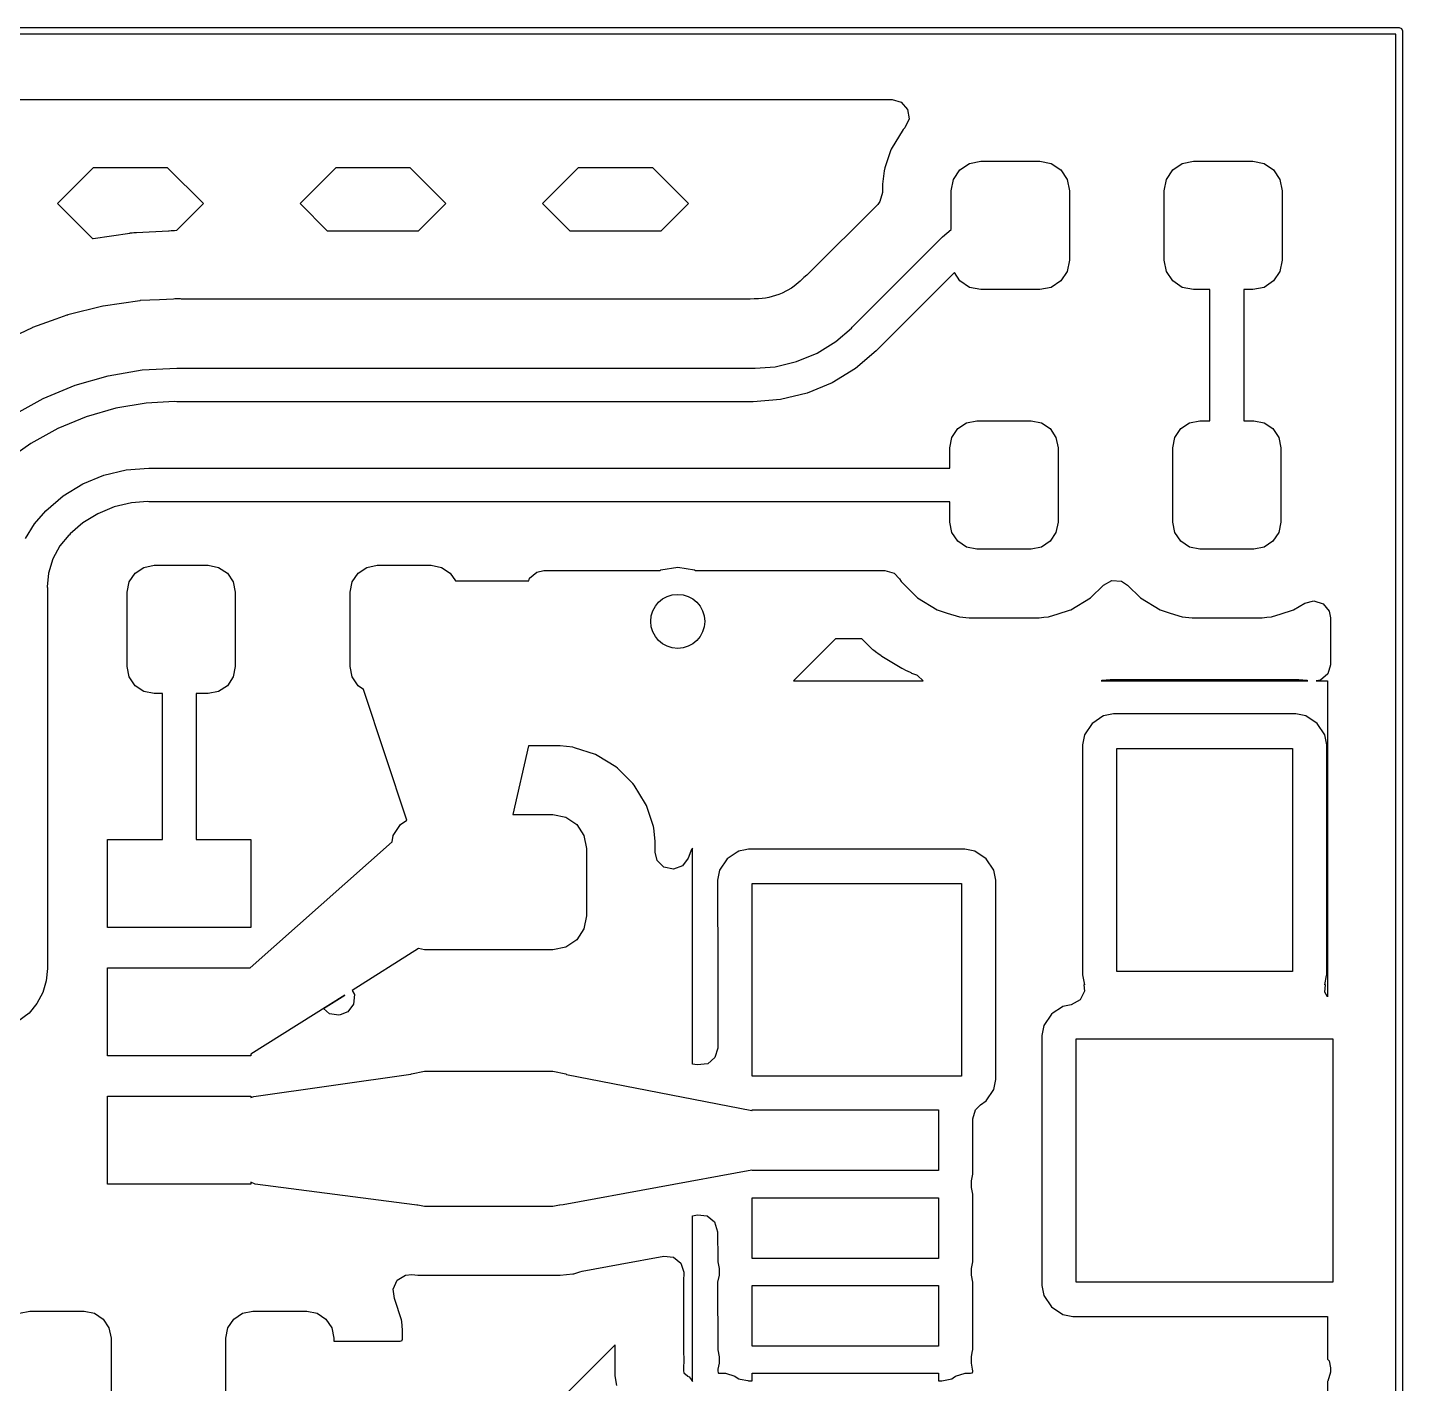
# Model space of a CAD drawing. Extents: x 54.1 to 108.3, y -71.2 to -40.8.
# Drawn here: x 98.14 to 108.31, y -50.88 to -40.84 of the extents above; entities that cross this region are included whole.
import ezdxf

# ---------------------------------------------------------------- set-up
doc = ezdxf.new("R2010")
doc.units = 0
doc.layers.add('BLACK', color=7, linetype='CONTINUOUS')

msp = doc.modelspace()

# ---------------------------------------------------------------- linework, layer by layer
at = {"layer": 'BLACK', "linetype": 'CONTINUOUS'}
for p, q in [((54.09, -40.845), (108.29, -40.845)), ((108.265, -40.895), (54.115, -40.895)), ((108.265, -71.045), (108.265, -40.895)), ((108.29, -40.845), (108.308, -40.8523)), ((108.308, -40.8523), (108.315, -40.87)), ((108.315, -40.87), (108.315, -71.07)), ((58.2509, -41.378), (104.537, -41.378)), ((104.537, -41.378), (104.605, -41.398)), ((104.605, -41.398), (104.651, -41.4517)), ((104.662, -41.5219), (104.632, -41.5865)), ((104.651, -41.4517), (104.662, -41.5219)), ((104.619, -41.5999), (104.53, -41.7443)), ((104.626, -41.593), (104.619, -41.5999)), ((104.632, -41.5865), (104.626, -41.593)), ((104.528, -41.7513), (104.484, -41.884)), ((104.53, -41.7443), (104.528, -41.7513)), ((104.528, -41.7513), (104.528, -41.7513)), ((98.6223, -41.884), (98.3579, -42.1485)), ((99.1739, -41.884), (98.6223, -41.884)), ((99.4383, -42.1485), (99.1739, -41.884)), ((100.418, -41.884), (100.154, -42.1485)), ((100.97, -41.884), (100.418, -41.884)), ((101.234, -42.1485), (100.97, -41.884)), ((102.214, -41.884), (101.95, -42.1485)), ((102.766, -41.884), (102.214, -41.884)), ((103.03, -42.1485), (102.766, -41.884)), ((104.477, -41.9053), (104.466, -42.0054)), ((104.484, -41.884), (104.477, -41.9053)), ((104.992, -41.97), (105.039, -41.8991)), ((105.039, -41.8991), (105.11, -41.8517)), ((105.11, -41.8517), (105.194, -41.835)), ((105.194, -41.835), (105.631, -41.835)), ((105.631, -41.835), (105.715, -41.8517)), ((105.715, -41.8517), (105.786, -41.8991)), ((105.786, -41.8991), (105.833, -41.97)), ((106.567, -41.97), (106.614, -41.8991)), ((106.614, -41.8991), (106.685, -41.8517)), ((106.685, -41.8517), (106.769, -41.835)), ((106.769, -41.835), (107.206, -41.835)), ((107.206, -41.835), (107.29, -41.8517)), ((107.29, -41.8517), (107.361, -41.8991)), ((107.361, -41.8991), (107.408, -41.97)), ((104.466, -42.0054), (104.466, -42.0654)), ((104.975, -42.0538), (104.992, -41.97)), ((105.833, -41.97), (105.85, -42.0538)), ((106.55, -42.0538), (106.567, -41.97)), ((107.408, -41.97), (107.425, -42.0538)), ((104.446, -42.1335), (104.43, -42.1545)), ((104.466, -42.0654), (104.446, -42.1335)), ((104.975, -42.3399), (104.975, -42.0538)), ((105.85, -42.0538), (105.85, -42.5662)), ((106.55, -42.5662), (106.55, -42.0538)), ((107.425, -42.0538), (107.425, -42.5662)), ((98.3579, -42.1485), (98.6166, -42.4072)), ((99.2409, -42.3459), (99.4383, -42.1485)), ((100.154, -42.1485), (100.356, -42.3505)), ((101.032, -42.3505), (101.234, -42.1485)), ((101.95, -42.1485), (102.152, -42.3505)), ((102.828, -42.3505), (103.03, -42.1485)), ((104.43, -42.1545), (103.917, -42.6667)), ((104.91, -42.3931), (104.975, -42.3399)), ((98.6166, -42.4072), (98.6198, -42.4067)), ((98.6198, -42.4067), (98.6228, -42.4062)), ((98.6228, -42.4062), (98.8935, -42.366)), ((98.8935, -42.366), (98.8965, -42.3656)), ((98.8965, -42.3656), (98.9089, -42.3641)), ((98.9089, -42.3641), (98.912, -42.3638)), ((98.912, -42.3638), (98.9243, -42.3625)), ((98.9243, -42.3625), (98.9274, -42.3623)), ((98.9274, -42.3623), (98.9398, -42.3614)), ((98.9398, -42.3614), (98.9429, -42.3612)), ((98.9429, -42.3612), (99.1801, -42.3495)), ((99.1801, -42.3495), (99.1842, -42.3491)), ((99.1801, -42.3495), (99.1801, -42.3495)), ((99.1842, -42.3491), (99.2008, -42.3476)), ((99.2008, -42.3476), (99.2049, -42.3473)), ((99.2049, -42.3473), (99.2214, -42.3464)), ((99.2214, -42.3464), (99.2255, -42.3463)), ((99.2255, -42.3463), (99.2409, -42.3459)), ((100.356, -42.3505), (101.032, -42.3505)), ((102.152, -42.3505), (102.828, -42.3505)), ((104.242, -43.0616), (104.91, -42.3931)), ((104.91, -42.3931), (104.91, -42.3931)), ((105.85, -42.5662), (105.833, -42.65)), ((106.567, -42.65), (106.55, -42.5662)), ((107.425, -42.5662), (107.408, -42.65)), ((103.857, -42.7222), (103.812, -42.7598)), ((103.876, -42.7036), (103.857, -42.7222)), ((103.879, -42.7), (103.876, -42.7036)), ((103.884, -42.6941), (103.879, -42.7)), ((103.879, -42.7), (103.879, -42.7)), ((103.905, -42.6775), (103.884, -42.6941)), ((103.917, -42.6667), (103.905, -42.6775)), ((104.998, -42.6591), (104.418, -43.2384)), ((105.039, -42.7209), (104.998, -42.6591)), ((105.11, -42.7683), (105.039, -42.7209)), ((105.786, -42.7209), (105.715, -42.7683)), ((105.833, -42.65), (105.786, -42.7209)), ((106.614, -42.7209), (106.567, -42.65)), ((106.685, -42.7683), (106.614, -42.7209)), ((107.361, -42.7209), (107.29, -42.7683)), ((107.408, -42.65), (107.361, -42.7209)), ((103.575, -42.85), (103.547, -42.8527)), ((103.6, -42.8476), (103.575, -42.85)), ((103.624, -42.8428), (103.6, -42.8476)), ((103.699, -42.82), (103.624, -42.8428)), ((103.722, -42.8105), (103.699, -42.82)), ((103.791, -42.7735), (103.722, -42.8105)), ((103.812, -42.7598), (103.791, -42.7735)), ((105.194, -42.785), (105.11, -42.7683)), ((105.631, -42.785), (105.194, -42.785)), ((105.715, -42.7683), (105.631, -42.785)), ((106.769, -42.785), (106.685, -42.7683)), ((106.89, -42.785), (106.769, -42.785)), ((106.89, -43.755), (106.89, -42.785)), ((107.206, -42.785), (107.14, -42.785)), ((107.14, -42.785), (107.14, -43.755)), ((107.29, -42.7683), (107.206, -42.785)), ((98.6941, -42.9075), (98.4347, -42.9724)), ((98.6971, -42.9067), (98.6941, -42.9075)), ((98.6941, -42.9075), (98.6941, -42.9075)), ((98.9677, -42.8666), (98.6971, -42.9067)), ((98.9708, -42.8664), (98.9677, -42.8666)), ((99.1146, -42.8593), (98.9708, -42.8664)), ((98.9708, -42.8664), (98.9708, -42.8664)), ((99.2184, -42.8543), (99.1146, -42.8593)), ((99.2274, -42.8535), (99.2184, -42.8543)), ((99.241, -42.8518), (99.2274, -42.8535)), ((99.2451, -42.8519), (99.241, -42.8518)), ((99.2482, -42.8519), (99.2451, -42.8519)), ((99.2451, -42.8519), (99.2451, -42.8519)), ((99.2543, -42.852), (99.2482, -42.8519)), ((99.2687, -42.854), (99.2543, -42.852)), ((99.2772, -42.8552), (99.2687, -42.854)), ((99.2949, -42.8565), (99.2772, -42.8552)), ((103.467, -42.8565), (99.2949, -42.8565)), ((103.481, -42.8557), (103.467, -42.8565)), ((103.485, -42.8552), (103.481, -42.8557)), ((103.516, -42.8519), (103.485, -42.8552)), ((103.523, -42.8529), (103.516, -42.8519)), ((103.531, -42.853), (103.523, -42.8529)), ((103.547, -42.8527), (103.531, -42.8525)), ((103.531, -42.8525), (103.531, -42.853)), ((98.3457, -43.004), (98.1741, -43.0654)), ((98.4288, -42.9742), (98.3457, -43.004)), ((98.4317, -42.9732), (98.4288, -42.9742)), ((98.4288, -42.9742), (98.4288, -42.9742)), ((98.4347, -42.9724), (98.4317, -42.9732)), ((98.4347, -42.9724), (98.4347, -42.9724)), ((98.1713, -43.0667), (97.9296, -43.181)), ((98.1741, -43.0654), (98.1713, -43.0667)), ((98.1713, -43.0667), (98.1713, -43.0667)), ((104.12, -43.1698), (104.237, -43.0699)), ((104.237, -43.0699), (104.242, -43.0616)), ((103.83, -43.3173), (103.981, -43.255)), ((103.981, -43.255), (104.12, -43.1698)), ((104.418, -43.2384), (104.265, -43.3694)), ((103.523, -43.3671), (103.672, -43.3554)), ((103.672, -43.3554), (103.83, -43.3173)), ((98.4893, -43.4927), (98.7345, -43.4221)), ((98.7345, -43.4221), (98.9861, -43.3793)), ((98.9861, -43.3793), (99.2409, -43.365)), ((99.2409, -43.365), (99.241, -43.365)), ((99.241, -43.365), (103.509, -43.365)), ((103.509, -43.365), (103.523, -43.3671)), ((104.265, -43.3694), (104.093, -43.4749)), ((98.2535, -43.5904), (98.4893, -43.4927)), ((103.907, -43.5521), (103.71, -43.5992)), ((104.093, -43.4749), (103.907, -43.5521)), ((98.0301, -43.7139), (98.2535, -43.5904)), ((98.7894, -43.6627), (98.5708, -43.7257)), ((99.0138, -43.6246), (98.7894, -43.6627)), ((99.2251, -43.6127), (99.0138, -43.6246)), ((99.241, -43.615), (99.2251, -43.6127)), ((103.509, -43.615), (99.241, -43.615)), ((103.71, -43.5992), (103.509, -43.615)), ((98.5708, -43.7257), (98.3605, -43.8128)), ((105.088, -43.7702), (105.165, -43.755)), ((105.165, -43.755), (105.565, -43.755)), ((105.565, -43.755), (105.642, -43.7702)), ((106.738, -43.7702), (106.815, -43.755)), ((106.815, -43.755), (106.89, -43.755)), ((107.14, -43.755), (107.215, -43.755)), ((107.215, -43.755), (107.292, -43.7702)), ((98.3605, -43.8128), (98.1614, -43.9228)), ((104.98, -43.8785), (105.024, -43.8136)), ((105.024, -43.8136), (105.088, -43.7702)), ((105.642, -43.7702), (105.706, -43.8136)), ((105.706, -43.8136), (105.75, -43.8785)), ((106.63, -43.8785), (106.674, -43.8136)), ((106.674, -43.8136), (106.738, -43.7702)), ((107.292, -43.7702), (107.356, -43.8136)), ((107.356, -43.8136), (107.4, -43.8785)), ((98.1614, -43.9228), (97.9758, -44.0545)), ((104.965, -43.955), (104.98, -43.8785)), ((104.965, -44.105), (104.965, -43.955)), ((105.75, -43.8785), (105.765, -43.955)), ((105.765, -43.955), (105.765, -44.505)), ((106.615, -43.955), (106.63, -43.8785)), ((106.615, -44.505), (106.615, -43.955)), ((107.4, -43.8785), (107.415, -43.955)), ((107.415, -43.955), (107.415, -44.505)), ((98.5452, -44.2228), (98.7019, -44.1579)), ((98.7019, -44.1579), (98.8669, -44.1183)), ((98.8669, -44.1183), (99.036, -44.105)), ((99.036, -44.105), (99.036, -44.105)), ((99.036, -44.105), (104.965, -44.105)), ((98.4006, -44.3114), (98.5452, -44.2228)), ((98.2716, -44.4216), (98.4006, -44.3114)), ((98.9056, -44.3627), (98.7784, -44.3932)), ((99.0245, -44.3533), (98.9056, -44.3627)), ((99.036, -44.355), (99.0245, -44.3533)), ((104.965, -44.355), (99.036, -44.355)), ((104.965, -44.505), (104.965, -44.355)), ((98.1893, -44.518), (98.2716, -44.4216)), ((98.2716, -44.4216), (98.2716, -44.4216)), ((98.6576, -44.4433), (98.546, -44.5116)), ((98.7784, -44.3932), (98.6576, -44.4433)), ((98.123, -44.6261), (98.1893, -44.518)), ((98.546, -44.5116), (98.4522, -44.5917)), ((104.98, -44.5815), (104.965, -44.505)), ((105.765, -44.505), (105.75, -44.5815)), ((106.63, -44.5815), (106.615, -44.505)), ((107.415, -44.505), (107.4, -44.5815)), ((98.3768, -44.6814), (98.325, -44.7783)), ((98.4418, -44.6022), (98.3768, -44.6814)), ((98.4484, -44.5984), (98.4418, -44.6022)), ((98.4522, -44.5917), (98.4484, -44.5984)), ((105.024, -44.6464), (104.98, -44.5815)), ((105.088, -44.6898), (105.024, -44.6464)), ((105.706, -44.6464), (105.642, -44.6898)), ((105.75, -44.5815), (105.706, -44.6464)), ((106.674, -44.6464), (106.63, -44.5815)), ((106.738, -44.6898), (106.674, -44.6464)), ((107.356, -44.6464), (107.292, -44.6898)), ((107.4, -44.5815), (107.356, -44.6464)), ((98.325, -44.7783), (98.2931, -44.8835)), ((105.165, -44.705), (105.088, -44.6898)), ((105.565, -44.705), (105.165, -44.705)), ((105.642, -44.6898), (105.565, -44.705)), ((106.815, -44.705), (106.738, -44.6898)), ((107.215, -44.705), (106.815, -44.705)), ((107.292, -44.6898), (107.215, -44.705)), ((98.2931, -44.8835), (98.283, -44.9855)), ((98.8902, -44.9485), (98.9336, -44.8836)), ((98.9336, -44.8836), (98.9985, -44.8402)), ((98.9985, -44.8402), (99.075, -44.825)), ((99.075, -44.825), (99.475, -44.825)), ((99.475, -44.825), (99.5515, -44.8402)), ((99.5515, -44.8402), (99.6164, -44.8836)), ((99.6164, -44.8836), (99.6598, -44.9485)), ((100.54, -44.9485), (100.584, -44.8836)), ((100.584, -44.8836), (100.648, -44.8402)), ((100.648, -44.8402), (100.725, -44.825)), ((100.725, -44.825), (101.125, -44.825)), ((101.125, -44.825), (101.202, -44.8402)), ((101.202, -44.8402), (101.266, -44.8836)), ((101.266, -44.8836), (101.304, -44.94)), ((101.853, -44.9214), (101.907, -44.8749)), ((101.907, -44.8749), (101.959, -44.8635)), ((101.959, -44.8635), (102.819, -44.8635)), ((102.819, -44.8635), (102.826, -44.8596)), ((102.826, -44.8596), (102.95, -44.84)), ((102.95, -44.84), (103.074, -44.8596)), ((103.074, -44.8596), (103.081, -44.8635)), ((103.081, -44.8635), (104.483, -44.8635)), ((104.483, -44.8635), (104.551, -44.8835)), ((104.551, -44.8835), (104.591, -44.9242)), ((98.283, -44.9855), (98.285, -44.9928)), ((98.875, -45.025), (98.8902, -44.9485)), ((99.6598, -44.9485), (99.675, -45.025)), ((100.525, -45.025), (100.54, -44.9485)), ((101.304, -44.94), (101.848, -44.94)), ((101.848, -44.94), (101.853, -44.9214)), ((104.591, -44.9242), (104.603, -44.9454)), ((104.603, -44.9454), (104.725, -45.0666)), ((106.005, -45.0666), (106.101, -44.9711)), ((106.101, -44.9711), (106.163, -44.9371)), ((106.163, -44.9371), (106.234, -44.9422)), ((106.234, -44.9422), (106.279, -44.9711)), ((106.279, -44.9711), (106.375, -45.0666)), ((98.285, -44.9928), (98.285, -47.8086)), ((98.875, -45.575), (98.875, -45.025)), ((99.675, -45.025), (99.675, -45.575)), ((100.525, -45.575), (100.525, -45.025)), ((104.725, -45.0666), (104.871, -45.1555)), ((105.859, -45.1555), (106.005, -45.0666)), ((106.375, -45.0666), (106.521, -45.1555)), ((107.591, -45.1058), (107.659, -45.0876)), ((107.659, -45.0876), (107.727, -45.1094)), ((104.871, -45.1555), (104.879, -45.1577)), ((104.879, -45.1577), (104.879, -45.1577)), ((104.879, -45.1577), (104.945, -45.1785)), ((104.945, -45.1785), (105.035, -45.2068)), ((105.695, -45.2068), (105.766, -45.1846)), ((105.766, -45.1846), (105.851, -45.1577)), ((105.851, -45.1577), (105.859, -45.1555)), ((105.851, -45.1577), (105.851, -45.1577)), ((106.521, -45.1555), (106.529, -45.1577)), ((106.529, -45.1577), (106.529, -45.1577)), ((106.529, -45.1577), (106.595, -45.1785)), ((106.595, -45.1785), (106.685, -45.2068)), ((107.345, -45.2068), (107.416, -45.1846)), ((107.416, -45.1846), (107.501, -45.1577)), ((107.501, -45.1577), (107.509, -45.1555)), ((107.501, -45.1577), (107.501, -45.1577)), ((107.509, -45.1555), (107.591, -45.1058)), ((107.727, -45.1094), (107.772, -45.1643)), ((107.772, -45.1643), (107.782, -45.2136)), ((105.035, -45.2068), (105.108, -45.2135)), ((105.108, -45.2135), (105.111, -45.2135)), ((105.111, -45.2135), (105.366, -45.2135)), ((105.366, -45.2135), (105.622, -45.2135)), ((105.622, -45.2135), (105.624, -45.2132)), ((105.624, -45.2132), (105.625, -45.2132)), ((105.625, -45.2132), (105.66, -45.21)), ((105.66, -45.21), (105.695, -45.2068)), ((106.685, -45.2068), (106.758, -45.2135)), ((106.758, -45.2135), (106.761, -45.2135)), ((106.761, -45.2135), (107.016, -45.2135)), ((107.016, -45.2135), (107.272, -45.2135)), ((107.272, -45.2135), (107.274, -45.2132)), ((107.274, -45.2132), (107.275, -45.2132)), ((107.275, -45.2132), (107.31, -45.21)), ((107.31, -45.21), (107.345, -45.2068)), ((107.782, -45.2136), (107.782, -45.5608)), ((104.117, -45.3695), (103.807, -45.68)), ((104.312, -45.3695), (104.117, -45.3695)), ((104.367, -45.4244), (104.312, -45.3695)), ((104.372, -45.4296), (104.367, -45.4244)), ((104.395, -45.4499), (104.372, -45.4296)), ((104.401, -45.4548), (104.395, -45.4499)), ((104.425, -45.4734), (104.401, -45.4548)), ((104.431, -45.4779), (104.425, -45.4734)), ((104.456, -45.4953), (104.431, -45.4779)), ((104.462, -45.4995), (104.456, -45.4953)), ((98.8902, -45.6515), (98.875, -45.575)), ((99.675, -45.575), (99.6598, -45.6515)), ((100.54, -45.6515), (100.525, -45.575)), ((104.609, -45.5883), (104.462, -45.4995)), ((104.616, -45.592), (104.609, -45.5883)), ((104.643, -45.6063), (104.616, -45.592)), ((107.782, -45.5608), (107.762, -45.6289)), ((98.9336, -45.7164), (98.8902, -45.6515)), ((99.6598, -45.6515), (99.6164, -45.7164)), ((100.584, -45.7164), (100.54, -45.6515)), ((103.807, -45.68), (104.766, -45.68)), ((104.65, -45.6096), (104.643, -45.6063)), ((104.677, -45.622), (104.65, -45.6096)), ((104.684, -45.625), (104.677, -45.622)), ((104.713, -45.6358), (104.684, -45.625)), ((104.72, -45.6383), (104.713, -45.6358)), ((104.726, -45.6403), (104.72, -45.6383)), ((104.766, -45.68), (104.726, -45.6403)), ((106.09, -45.6783), (106.085, -45.68)), ((106.085, -45.68), (107.615, -45.68)), ((106.152, -45.6715), (106.09, -45.6783)), ((107.548, -45.6715), (106.152, -45.6715)), ((107.61, -45.6783), (107.548, -45.6715)), ((107.615, -45.68), (107.61, -45.6783)), ((107.708, -45.6754), (107.677, -45.68)), ((107.677, -45.68), (107.76, -45.68)), ((107.762, -45.6289), (107.708, -45.6754)), ((107.76, -45.68), (107.76, -48.018)), ((98.9985, -45.7598), (98.9336, -45.7164)), ((99.075, -45.775), (98.9985, -45.7598)), ((99.135, -45.775), (99.075, -45.775)), ((99.135, -46.855), (99.135, -45.775)), ((99.475, -45.775), (99.385, -45.775)), ((99.385, -45.775), (99.385, -46.855)), ((99.5515, -45.7598), (99.475, -45.775)), ((99.6164, -45.7164), (99.5515, -45.7598)), ((100.624, -45.7436), (100.584, -45.7164)), ((100.944, -46.7124), (100.624, -45.7436)), ((106.017, -45.9965), (105.96, -46.0807)), ((106.03, -45.9875), (106.017, -45.9965)), ((106.09, -45.9472), (106.03, -45.9875)), ((106.101, -45.9403), (106.09, -45.9472)), ((106.09, -45.9472), (106.09, -45.9472)), ((106.113, -45.9378), (106.101, -45.9403)), ((106.139, -45.9326), (106.113, -45.9378)), ((106.113, -45.9378), (106.113, -45.9378)), ((106.175, -45.9255), (106.139, -45.9326)), ((106.85, -45.9255), (106.175, -45.9255)), ((107.525, -45.9255), (106.85, -45.9255)), ((107.599, -45.9403), (107.525, -45.9255)), ((107.683, -45.9965), (107.599, -45.9403)), ((107.74, -46.0807), (107.683, -45.9965)), ((105.96, -46.0807), (105.945, -46.1549)), ((107.754, -46.1549), (107.74, -46.0807)), ((101.846, -46.162), (101.73, -46.67)), ((102.072, -46.162), (101.846, -46.162)), ((102.079, -46.1623), (102.072, -46.162)), ((102.173, -46.172), (102.079, -46.1623)), ((102.186, -46.1749), (102.173, -46.172)), ((102.341, -46.226), (102.186, -46.1749)), ((105.945, -46.1549), (105.946, -47.8551)), ((106.2, -47.83), (106.2, -46.18)), ((106.2, -46.18), (107.5, -46.18)), ((107.5, -46.18), (107.5, -47.83)), ((107.754, -47.8551), (107.754, -46.1549)), ((102.354, -46.2322), (102.341, -46.226)), ((102.492, -46.3172), (102.354, -46.2322)), ((102.503, -46.3263), (102.492, -46.3172)), ((102.618, -46.4408), (102.503, -46.3263)), ((102.627, -46.4522), (102.618, -46.4408)), ((102.712, -46.59), (102.627, -46.4522)), ((102.718, -46.6032), (102.712, -46.59)), ((102.77, -46.7574), (102.718, -46.6032)), ((100.898, -46.7432), (100.944, -46.7124)), ((101.73, -46.67), (102.025, -46.67)), ((102.025, -46.67), (102.121, -46.689)), ((102.121, -46.689), (102.202, -46.7432)), ((100.844, -46.8243), (100.898, -46.7432)), ((102.202, -46.7432), (102.256, -46.8243)), ((102.773, -46.7708), (102.77, -46.7574)), ((102.783, -46.8664), (102.773, -46.7708)), ((98.73, -47.505), (98.73, -46.855)), ((98.73, -46.855), (99.135, -46.855)), ((99.385, -46.855), (99.79, -46.855)), ((99.7856, -47.805), (100.835, -46.8716)), ((99.79, -46.855), (99.79, -47.505)), ((100.835, -46.8716), (100.844, -46.8243)), ((102.256, -46.8243), (102.275, -46.92)), ((102.275, -46.92), (102.275, -47.42)), ((102.783, -46.8729), (102.783, -46.8664)), ((102.783, -46.9488), (102.783, -46.8729)), ((103.06, -46.9191), (103.049, -46.9333)), ((103.06, -48.5158), (103.06, -46.9191)), ((102.798, -47.009), (102.783, -46.9488)), ((102.848, -47.0593), (102.798, -47.009)), ((103.027, -46.9931), (102.984, -47.0498)), ((103.046, -46.9417), (103.027, -46.9931)), ((103.049, -46.9333), (103.046, -46.9417)), ((103.317, -46.9965), (103.26, -47.0807)), ((103.33, -46.9875), (103.317, -46.9965)), ((103.39, -46.9472), (103.33, -46.9875)), ((103.401, -46.9403), (103.39, -46.9472)), ((103.39, -46.9472), (103.39, -46.9472)), ((103.413, -46.9378), (103.401, -46.9403)), ((103.439, -46.9326), (103.413, -46.9378)), ((103.413, -46.9378), (103.413, -46.9378)), ((103.475, -46.9255), (103.439, -46.9326)), ((104.275, -46.9255), (103.475, -46.9255)), ((105.075, -46.9255), (104.275, -46.9255)), ((105.149, -46.9403), (105.075, -46.9255)), ((105.233, -46.9965), (105.149, -46.9403)), ((105.29, -47.0807), (105.233, -46.9965)), ((102.918, -47.0745), (102.848, -47.0593)), ((102.984, -47.0498), (102.918, -47.0745)), ((103.26, -47.0807), (103.245, -47.1549)), ((105.304, -47.1549), (105.29, -47.0807)), ((103.245, -47.1549), (103.246, -47.8489)), ((103.5, -48.605), (103.5, -47.18)), ((103.5, -47.18), (105.05, -47.18)), ((105.05, -47.18), (105.05, -48.605)), ((105.304, -48.6301), (105.304, -47.1549)), ((102.275, -47.42), (102.256, -47.5157)), ((99.79, -47.505), (98.73, -47.505)), ((102.256, -47.5157), (102.202, -47.5968)), ((102.202, -47.5968), (102.121, -47.651)), ((101.032, -47.6614), (100.54, -47.9715)), ((101.075, -47.67), (101.032, -47.6614)), ((102.025, -47.67), (101.075, -47.67)), ((102.121, -47.651), (102.025, -47.67)), ((98.285, -47.8086), (98.276, -47.8996)), ((98.73, -48.455), (98.73, -47.805)), ((98.73, -47.805), (99.7856, -47.805)), ((107.5, -47.83), (106.2, -47.83)), ((98.276, -47.8996), (98.2495, -47.9871)), ((103.246, -47.8489), (103.246, -48.399)), ((105.946, -47.8551), (105.96, -47.9293)), ((105.96, -47.9293), (105.956, -47.9302)), ((105.956, -47.9302), (105.961, -47.977)), ((107.74, -47.9293), (107.753, -47.8611)), ((107.745, -47.9303), (107.74, -47.9293)), ((107.74, -47.9836), (107.745, -47.9303)), ((107.753, -47.8611), (107.754, -47.8551)), ((98.2495, -47.9871), (98.2064, -48.0677)), ((100.485, -48.0059), (99.79, -48.4437)), ((100.327, -48.1053), (100.485, -48.0059)), ((100.54, -47.9715), (100.556, -48.0012)), ((100.556, -48.0012), (100.551, -48.072)), ((105.929, -48.0405), (105.862, -48.0782)), ((105.961, -47.977), (105.929, -48.0405)), ((107.76, -48.018), (107.74, -47.9836)), ((98.1484, -48.1384), (98.0659, -48.2017)), ((98.2064, -48.0677), (98.1484, -48.1384)), ((98.1484, -48.1384), (98.1484, -48.1384)), ((98.1484, -48.1384), (98.1484, -48.1384)), ((98.1484, -48.1384), (98.1484, -48.1384)), ((100.371, -48.1437), (100.327, -48.1053)), ((100.442, -48.1541), (100.371, -48.1437)), ((100.508, -48.1289), (100.45, -48.1528)), ((100.551, -48.072), (100.508, -48.1289)), ((105.73, -48.1375), (105.717, -48.1465)), ((105.79, -48.0972), (105.73, -48.1375)), ((105.801, -48.0903), (105.79, -48.0972)), ((105.79, -48.0972), (105.79, -48.0972)), ((105.862, -48.0782), (105.801, -48.0903)), ((100.45, -48.1528), (100.442, -48.1541)), ((105.66, -48.2307), (105.645, -48.3049)), ((105.717, -48.1465), (105.66, -48.2307)), ((105.645, -48.3049), (105.646, -50.1551)), ((105.9, -50.13), (105.9, -48.33)), ((105.9, -48.33), (107.8, -48.33)), ((107.8, -48.33), (107.8, -50.13)), ((99.79, -48.4437), (99.79, -48.455)), ((103.246, -48.399), (103.225, -48.4671)), ((99.79, -48.455), (98.73, -48.455)), ((103.095, -48.5227), (103.06, -48.5158)), ((103.172, -48.5136), (103.095, -48.5227)), ((103.225, -48.4671), (103.172, -48.5136)), ((99.8121, -48.7555), (100.975, -48.5922)), ((100.975, -48.5922), (100.979, -48.589)), ((100.979, -48.589), (101.075, -48.57)), ((101.075, -48.57), (102.025, -48.57)), ((102.025, -48.57), (102.121, -48.589)), ((102.121, -48.589), (102.127, -48.5933)), ((102.127, -48.5933), (103.498, -48.8595)), ((105.05, -48.605), (103.5, -48.605)), ((105.29, -48.7043), (105.304, -48.6301)), ((105.233, -48.7885), (105.29, -48.7043)), ((98.73, -49.405), (98.73, -48.755)), ((98.73, -48.755), (99.79, -48.755)), ((99.79, -48.755), (99.79, -48.7646)), ((99.79, -48.7646), (99.8121, -48.7555)), ((103.5, -48.86), (103.5, -48.855)), ((103.5, -48.855), (104.88, -48.855)), ((104.88, -48.855), (104.88, -49.305)), ((105.134, -48.922), (105.155, -48.8539)), ((105.155, -48.8539), (105.19, -48.8172)), ((105.19, -48.8172), (105.233, -48.7885)), ((103.498, -48.8595), (103.498, -48.8595)), ((103.498, -48.8595), (103.5, -48.86)), ((105.134, -49.3301), (105.134, -48.922)), ((103.499, -49.3003), (102.101, -49.5579)), ((103.5, -49.3), (103.499, -49.3003)), ((103.499, -49.3003), (103.499, -49.3003)), ((103.5, -49.305), (103.5, -49.3)), ((104.88, -49.305), (103.5, -49.305)), ((105.124, -49.3804), (105.134, -49.3301)), ((99.79, -49.405), (98.73, -49.405)), ((99.8228, -49.4043), (99.79, -49.3909)), ((99.79, -49.3909), (99.79, -49.405)), ((101.002, -49.5589), (99.8228, -49.4043)), ((105.124, -49.4296), (105.124, -49.3804)), ((105.134, -49.4799), (105.124, -49.4296)), ((101.018, -49.56), (101.002, -49.5589)), ((101.025, -49.56), (101.018, -49.56)), ((101.075, -49.57), (101.025, -49.56)), ((102.075, -49.56), (102.025, -49.57)), ((102.078, -49.56), (102.075, -49.56)), ((102.101, -49.5579), (102.078, -49.56)), ((103.5, -49.955), (103.5, -49.505)), ((103.5, -49.505), (104.88, -49.505)), ((104.88, -49.505), (104.88, -49.955)), ((105.134, -49.9801), (105.134, -49.4799)), ((102.025, -49.57), (101.075, -49.57)), ((103.06, -49.6394), (103.097, -49.6327)), ((103.06, -50.8659), (103.06, -49.6394)), ((103.097, -49.6327), (103.167, -49.64)), ((103.167, -49.64), (103.223, -49.6843)), ((103.223, -49.6843), (103.245, -49.7566)), ((103.245, -49.7566), (103.246, -49.9653)), ((102.525, -49.9964), (102.847, -49.937)), ((102.847, -49.937), (102.918, -49.9443)), ((102.918, -49.9443), (102.973, -49.9886)), ((103.246, -49.9653), (103.246, -49.9801)), ((104.88, -49.955), (103.5, -49.955)), ((100.934, -50.0784), (100.982, -50.0741)), ((100.982, -50.0741), (101.025, -50.0785)), ((102.079, -50.0782), (102.174, -50.0682)), ((102.174, -50.0682), (102.181, -50.0675)), ((102.174, -50.0682), (102.174, -50.0682)), ((102.181, -50.0675), (102.188, -50.0653)), ((102.188, -50.0653), (102.225, -50.0529)), ((102.188, -50.0653), (102.188, -50.0653)), ((102.225, -50.0529), (102.242, -50.0486)), ((102.242, -50.0486), (102.525, -49.9964)), ((102.973, -49.9886), (102.996, -50.0559)), ((102.995, -50.0745), (102.992, -50.1069)), ((102.996, -50.0559), (102.995, -50.0745)), ((103.246, -49.9801), (103.256, -50.0304)), ((103.256, -50.0304), (103.256, -50.0796)), ((105.124, -50.0304), (105.134, -49.9801)), ((105.124, -50.0796), (105.124, -50.0304)), ((100.844, -50.181), (100.874, -50.1165)), ((100.874, -50.1165), (100.934, -50.0784)), ((101.025, -50.0785), (102.075, -50.0785)), ((102.075, -50.0785), (102.079, -50.0782)), ((102.079, -50.0782), (102.079, -50.0782)), ((102.992, -50.1069), (102.992, -50.6531)), ((103.256, -50.0796), (103.245, -50.1299)), ((103.245, -50.1299), (103.246, -50.6301)), ((103.5, -50.605), (103.5, -50.155)), ((103.5, -50.155), (104.88, -50.155)), ((104.88, -50.155), (104.88, -50.605)), ((105.134, -50.1299), (105.124, -50.0796)), ((105.134, -50.6301), (105.134, -50.1299)), ((105.646, -50.1551), (105.66, -50.2293)), ((107.8, -50.13), (105.9, -50.13)), ((100.854, -50.2513), (100.844, -50.181)), ((100.857, -50.2588), (100.854, -50.2513)), ((100.904, -50.4086), (100.857, -50.2588)), ((105.66, -50.2293), (105.717, -50.3135)), ((98.0785, -50.3602), (98.155, -50.345)), ((98.155, -50.345), (98.555, -50.345)), ((98.555, -50.345), (98.6315, -50.3602)), ((98.6315, -50.3602), (98.6964, -50.4036)), ((99.6636, -50.4036), (99.7285, -50.3602)), ((99.7285, -50.3602), (99.805, -50.345)), ((99.805, -50.345), (100.205, -50.345)), ((100.205, -50.345), (100.282, -50.3602)), ((100.282, -50.3602), (100.346, -50.4036)), ((105.717, -50.3135), (105.801, -50.3697)), ((105.801, -50.3697), (105.875, -50.3845)), ((98.6964, -50.4036), (98.7398, -50.4685)), ((98.7398, -50.4685), (98.755, -50.545)), ((99.605, -50.545), (99.6202, -50.4685)), ((99.6202, -50.4685), (99.6636, -50.4036)), ((100.346, -50.4036), (100.39, -50.4685)), ((100.39, -50.4685), (100.405, -50.545)), ((100.907, -50.4217), (100.904, -50.4086)), ((100.913, -50.4855), (100.907, -50.4217)), ((105.875, -50.3845), (106.044, -50.3845)), ((106.044, -50.3845), (107.76, -50.3845)), ((107.76, -50.3845), (107.76, -50.6999)), ((98.755, -50.545), (98.755, -51.095)), ((99.605, -51.095), (99.605, -50.545)), ((100.405, -50.545), (100.405, -50.566)), ((100.405, -50.566), (100.895, -50.566)), ((100.895, -50.566), (100.91, -50.5615)), ((100.91, -50.5615), (100.911, -50.5601)), ((100.911, -50.5601), (100.913, -50.5525)), ((100.913, -50.4913), (100.913, -50.4855)), ((100.913, -50.5525), (100.913, -50.4913)), ((102.486, -50.5932), (101.95, -51.1287)), ((102.486, -50.6531), (102.486, -50.5932)), ((102.486, -50.6565), (102.486, -50.6531)), ((102.486, -50.6703), (102.486, -50.6565)), ((102.486, -50.6737), (102.486, -50.6703)), ((102.487, -50.6873), (102.486, -50.6737)), ((102.487, -50.6907), (102.487, -50.6873)), ((102.992, -50.6531), (102.996, -50.6937)), ((103.246, -50.6301), (103.256, -50.6817)), ((103.256, -50.6817), (103.256, -50.7309)), ((104.88, -50.605), (103.5, -50.605)), ((105.124, -50.6817), (105.133, -50.6361)), ((105.124, -50.7309), (105.124, -50.6817)), ((105.133, -50.6361), (105.134, -50.6301)), ((102.486, -50.7398), (102.487, -50.7364)), ((102.486, -50.7535), (102.486, -50.7398)), ((102.486, -50.7569), (102.486, -50.7535)), ((102.486, -50.805), (102.486, -50.7569)), ((102.488, -50.7044), (102.487, -50.6907)), ((102.487, -50.7228), (102.488, -50.7194)), ((102.487, -50.7364), (102.487, -50.7228)), ((102.488, -50.7078), (102.488, -50.7044)), ((102.488, -50.7194), (102.488, -50.7078)), ((102.488, -50.7078), (102.488, -50.7078)), ((102.996, -50.7209), (102.992, -50.7535)), ((102.992, -50.7535), (102.992, -50.7603)), ((102.992, -50.7603), (102.992, -50.7869)), ((102.992, -50.7869), (102.996, -50.8021)), ((102.996, -50.6937), (102.996, -50.7209)), ((103.247, -50.7739), (103.246, -50.7862)), ((103.246, -50.7862), (103.246, -50.7869)), ((103.246, -50.7869), (103.25, -50.8021)), ((103.256, -50.7309), (103.247, -50.7739)), ((105.133, -50.7739), (105.124, -50.7309)), ((105.134, -50.7862), (105.133, -50.7739)), ((105.134, -50.7915), (105.134, -50.7862)), ((107.76, -50.6999), (107.771, -50.7122)), ((107.771, -50.7122), (107.782, -50.7645)), ((107.782, -50.7645), (107.782, -50.7955)), ((102.487, -50.8229), (102.486, -50.805)), ((102.498, -50.8945), (102.487, -50.8229)), ((102.996, -50.8021), (103.022, -50.8244)), ((103.022, -50.8244), (103.022, -50.8249)), ((103.022, -50.8249), (103.034, -50.8317)), ((103.034, -50.8317), (103.049, -50.8518)), ((103.049, -50.8518), (103.049, -50.8517)), ((103.049, -50.8517), (103.06, -50.8659)), ((103.25, -50.8021), (103.252, -50.8033)), ((103.252, -50.8033), (103.26, -50.805)), ((103.26, -50.805), (103.303, -50.805)), ((103.303, -50.805), (103.373, -50.8262)), ((103.373, -50.8262), (103.39, -50.8378)), ((103.39, -50.8378), (103.39, -50.8378)), ((103.39, -50.8378), (103.401, -50.8447)), ((103.401, -50.8447), (103.413, -50.8472)), ((103.413, -50.8472), (103.413, -50.8472)), ((103.413, -50.8472), (103.468, -50.8581)), ((103.468, -50.8581), (103.475, -50.8595)), ((103.475, -50.8595), (103.5, -50.8595)), ((103.5, -50.8595), (103.5, -50.805)), ((103.5, -50.805), (104.88, -50.805)), ((104.88, -50.805), (104.88, -50.8595)), ((104.88, -50.8595), (104.905, -50.8595)), ((104.905, -50.8595), (104.979, -50.8447)), ((104.979, -50.8447), (104.99, -50.8378)), ((104.99, -50.8378), (105.007, -50.8262)), ((104.99, -50.8378), (104.99, -50.8378)), ((105.007, -50.8262), (105.077, -50.805)), ((105.077, -50.805), (105.116, -50.805)), ((105.116, -50.805), (105.131, -50.8005)), ((105.131, -50.8005), (105.132, -50.7991)), ((105.132, -50.7991), (105.134, -50.7915)), ((107.762, -50.8636), (107.76, -50.8654)), ((107.76, -50.8654), (107.76, -51.1755)), ((107.782, -50.7955), (107.762, -50.8636))]:
    msp.add_line(p, q, dxfattribs=at)
at = {"layer": 'BLACK'}
msp.add_circle((102.95, -45.24), 0.2, dxfattribs=at)

doc.saveas('drawing.dxf')
